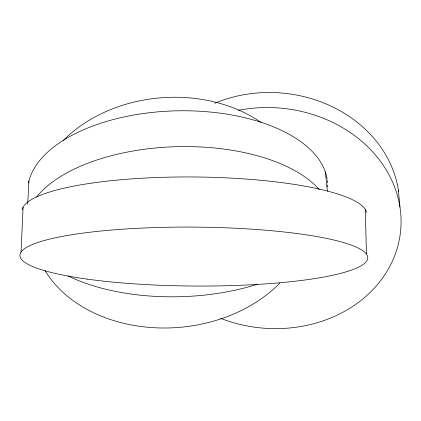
<?xml version="1.0" encoding="UTF-8"?>
<svg xmlns="http://www.w3.org/2000/svg" width="421" height="421" viewBox="0 0 421 421"><rect width="100%" height="100%" fill="white"/><g stroke="black" fill="none" stroke-linecap="round" stroke-linejoin="round"><path stroke-width="0.63" d="M21.05 252.19L23.081 207.237M27.675 204.29L28.933 181.035M325.338 171.879L327.375 191.302M398.382 190.018L399.934 206.974M365.286 209.39L366.449 253.974M22.15 209.763A172.331 35.564 0.5 0 1 194.497 176.978A172.331 35.564 0.5 0 1 366.544 212.537M257.263 284.307A152.718 75.033 -1.6 0 1 68.086 275.897M36.643 196.96A152.718 75.033 -1.6 0 1 177.104 146.676A152.718 75.033 -1.6 0 1 319.281 189.671M327.649 184.961A150.034 77.427 -1.5 0 1 327.622 186.924M28.491 182.967A150.034 77.427 -1.5 0 1 179.404 110.781A150.034 77.427 -1.5 0 1 327.143 179.046M327.333 180.362A150.034 77.427 -1.5 0 1 327.58 182.988M279.912 282.991A137.877 104.434 -4.9 0 1 44.91 270.377M63.387 140.409A134.641 103.624 -4.8 0 1 260.973 122.358M238.423 110.328A129.821 110.339 5.7 0 1 400.729 229.655A129.821 110.339 5.7 0 1 220.551 318.318M214.678 103.298A126.637 108.576 5.6 0 1 398.571 191.318M87.184 279.118A173.915 29.47 0.4 0 0 366.191 261.699A173.915 29.47 0.4 0 0 128.363 228.819A173.915 29.47 0.4 0 0 87.184 279.118"/></g></svg>
